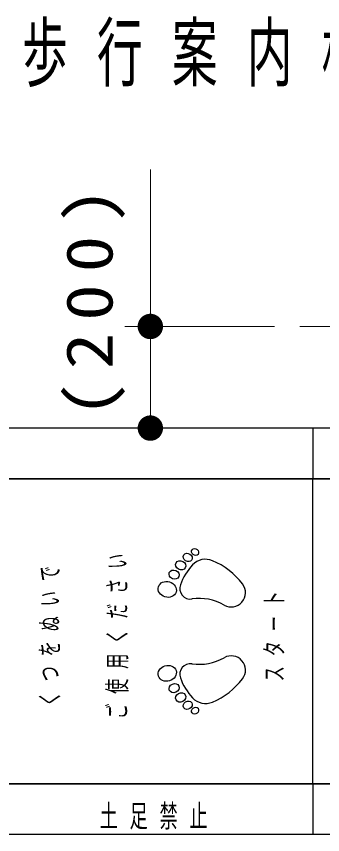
# Model space of a CAD drawing. Units: millimetres on the paper. Extents: x -365 to 0, y -5 to 257.
# Drawn here: x -263.34 to -251.27, y 178.42 to 210.63 of the extents above; entities that cross this region are included whole.
import ezdxf

# ---------------------------------------------------------------- set-up
doc = ezdxf.new("R2010")
doc.units = ezdxf.units.MM
doc.linetypes.add('USER2', pattern=[6, 3, -1, 1, -1])
doc.layers.add('LY_1', color=7, linetype='Continuous', lineweight=13)
doc.styles.add('ＭＳ ゴシック', font='')
doc.styles.get('ＭＳ ゴシック').set_extended_font_data('MS Gothic')

# ---------------------------------------------------------------- blocks, each defined once
blk = doc.blocks.new('filled_dot')
at = {"color": 0, "linetype": 'Continuous', "lineweight": -2, "const_width": 1.25}
blk.add_lwpolyline([(-0.625, 0, 1), (0.625, 0, 1)], format="xyb", close=True, dxfattribs=at)

msp = doc.modelspace()

# ---------------------------------------------------------------- linework, layer by layer
at = {"layer": 'LY_1'}
for p, q in [((-258.062, 194.421), (-258.062, 204.6)), ((-253.167, 198.421), (-259.062, 198.421))]:
    msp.add_line(p, q, dxfattribs=at)
at = {"layer": 'LY_1', "linetype": 'USER2'}
msp.add_line((-252.167, 198.421), (-246.159, 198.421), dxfattribs=at)
at = {"layer": 'LY_1', "lineweight": 25}
for p, q in [((-251.663, 194.421), (-263.663, 194.421)), ((-239.663, 194.421), (-251.663, 194.421)), ((-251.663, 194.421), (-251.663, 192.421)), ((-251.663, 194.421), (-251.663, 192.421)), ((-251.663, 192.421), (-263.663, 192.421)), ((-263.663, 192.421), (-251.663, 192.421)), ((-251.663, 180.421), (-251.663, 192.421)), ((-251.663, 192.421), (-227.663, 192.421)), ((-239.663, 192.421), (-251.663, 192.421)), ((-251.663, 180.421), (-251.663, 192.421)), ((-251.663, 180.421), (-263.663, 180.421)), ((-263.663, 180.421), (-251.663, 180.421)), ((-239.663, 180.421), (-251.663, 180.421)), ((-251.663, 180.421), (-251.663, 178.421)), ((-251.663, 180.421), (-251.663, 178.421)), ((-251.663, 180.421), (-227.663, 180.421)), ((-251.663, 178.421), (-263.663, 178.421)), ((-239.663, 178.421), (-251.663, 178.421))]:
    msp.add_line(p, q, dxfattribs=at)
at = {"layer": 'LY_1', "color": 21, "lineweight": 25}
for centre, radius, start, end in [((-255.888, 188.558), 0.7, 67.0382, 136.6821), ((-256.76, 186.502), 2.934, 37.4477, 67.0382), ((-254.768, 187.502), 2.24, 136.6821, 160.4045), ((-256.482, 188.112), 0.42, 160.4045, 278.3652), ((-254.875, 187.945), 0.56, 240.3487, 37.4477), ((-256.133, 185.736), 1.982, 60.3487, 98.3652), ((-256.133, 187.107), 1.982, 261.6348, 299.6513), ((-254.875, 184.898), 0.56, 322.5523, 119.6513), ((-256.482, 184.73), 0.42, 81.6348, 199.5955), ((-254.768, 185.341), 2.24, 199.5955, 223.3179), ((-256.76, 186.341), 2.934, 292.9618, 322.5523), ((-255.888, 184.284), 0.7, 223.3179, 292.9618)]:
    msp.add_arc(centre, radius, start, end, dxfattribs=at)
for centre, major_axis, ratio in [((-256.299, 189.542), (-0.117, 0.091), 0.846156), ((-256.589, 189.329), (-0.158, 0.098), 0.846153), ((-256.869, 189.023), (-0.181, 0.1), 0.846154), ((-257.125, 188.655), (-0.19, 0.081), 0.846154), ((-257.396, 188.073), (-0.348, 0.106), 0.846154), ((-257.396, 184.77), (-0.348, -0.106), 0.846154), ((-257.125, 184.188), (-0.19, -0.081), 0.846154), ((-256.869, 183.82), (-0.181, -0.1), 0.846154), ((-256.589, 183.514), (-0.158, -0.098), 0.846153), ((-256.299, 183.301), (-0.117, -0.091), 0.846156)]:
    msp.add_ellipse(centre, major_axis=major_axis, ratio=ratio, dxfattribs=at)

# ---------------------------------------------------------------- block references
at = {"layer": 'LY_1', "xscale": 0.4, "yscale": 0.4}
for p, rotation in [((-258.062, 198.421), 270), ((-258.062, 194.421), 90)]:
    msp.add_blockref('filled_dot', p, dxfattribs=dict(at, rotation=rotation))

# ---------------------------------------------------------------- texts
at = {"layer": 'LY_1', "style": 'ＭＳ ゴシック'}
for s, insert, char_height, attachment_point in [('\\T1.64;\\W0.6;歩行案内板', (-263.119, 209.071), 2.199, 4), ('\\T1.64;\\W0.6;土足禁止', (-260.063, 178.621), 0.8798, 7)]:
    msp.add_mtext(s, dxfattribs=dict(at, insert=insert, char_height=char_height, attachment_point=attachment_point))
at = {"layer": 'LY_1', "rotation": 90, "style": 'ＭＳ ゴシック'}
for s, insert, char_height, attachment_point in [('\\T1.33;\\W1.15;(200)', (-259.062, 199.6), 1.833, 8), ('\\T1.64;\\W0.6;ご使用ください', (-259.33, 186.421), 0.7331, 5), ('\\T1.64;\\W0.6;くつをぬいで', (-261.996, 186.421), 0.7331, 5), ('\\T1.64;\\W0.6;スタート', (-253.163, 186.421), 0.7331, 5)]:
    msp.add_mtext(s, dxfattribs=dict(at, insert=insert, char_height=char_height, attachment_point=attachment_point))

doc.saveas('drawing.dxf')
